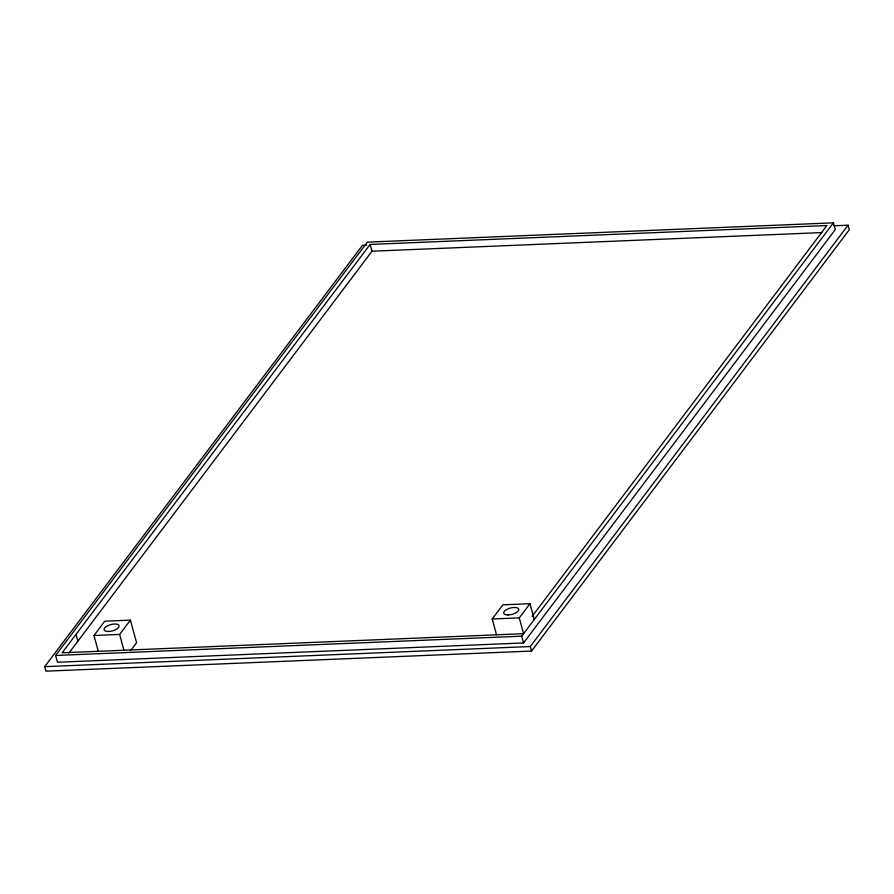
<?xml version="1.0" encoding="UTF-8"?>
<svg xmlns="http://www.w3.org/2000/svg" width="894" height="894" viewBox="0 0 894 894"><rect width="100%" height="100%" fill="white"/><g stroke="black" fill="none" stroke-linecap="round" stroke-linejoin="round"><path stroke-width="1.34" d="M834.113 225.791L848.06 225.21L849.3 229.736L531.539 651.055L45.94 671.17L44.7 666.656L362.461 245.325L366.652 245.146M55.618 655.481L367.356 242.129L833.443 222.829L835.298 229.613L523.549 642.954L57.462 662.253L55.618 655.481L521.694 636.182L833.443 222.829M532.154 616.357L826.916 225.523L370.127 244.431L62.144 652.799L523.582 633.69L519.258 617.877L529.952 603.696L534.277 619.508M68.905 653.056L371.982 251.214L821.809 232.585M98.306 651.301L93.982 635.489L104.766 621.196L130.401 620.134L136.581 642.719L130.77 650.419M93.982 635.489L119.617 634.427L130.401 620.134M496.528 634.807L492.203 618.994L502.897 604.813L529.952 603.696M44.7 666.656L530.298 646.541L848.06 225.21M492.203 618.994L519.258 617.877M530.298 646.541L531.539 651.055M521.694 636.182L523.549 642.954M370.127 244.431L371.982 251.214M119.617 634.427L123.942 650.24M76.057 634.349L77.912 641.121M508.038 614.971A7.778 3.274 -15.3 0 0 518.755 609.239A7.778 3.274 -15.3 0 0 506.898 609.406A7.778 3.274 -15.3 0 0 508.038 614.971M108.487 631.499A7.744 3.263 -15.3 0 0 119.081 625.766A7.744 3.263 -15.3 0 0 107.224 625.99A7.744 3.263 -15.3 0 0 108.487 631.499"/></g></svg>
